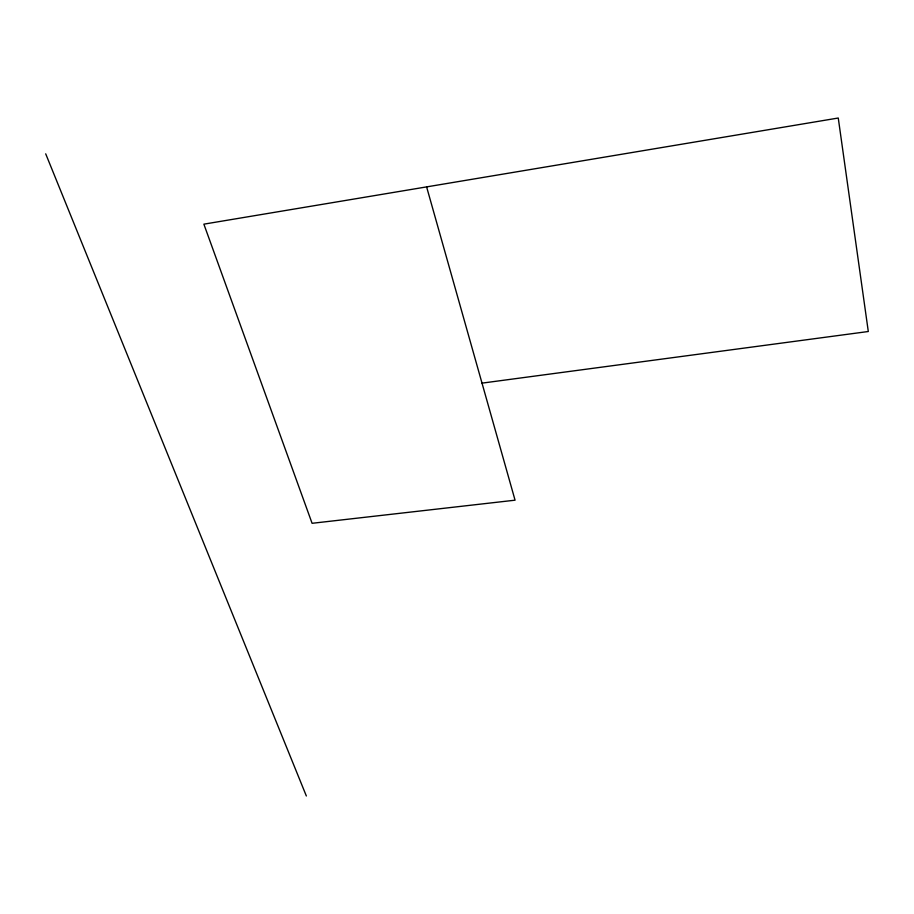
<?xml version="1.0" encoding="UTF-8"?>
<svg xmlns="http://www.w3.org/2000/svg" width="914" height="914" viewBox="0 0 914 914"><rect width="100%" height="100%" fill="white"/><g stroke="black" fill="none" stroke-linecap="round" stroke-linejoin="round"><path stroke-width="1.37" d="M482.021 383.137L868.3 331.508L838.264 118.02L203.868 224.159L312.085 523.299L515.062 500.187L426.61 186.89M45.7 153.826L306.35 795.98"/></g></svg>
